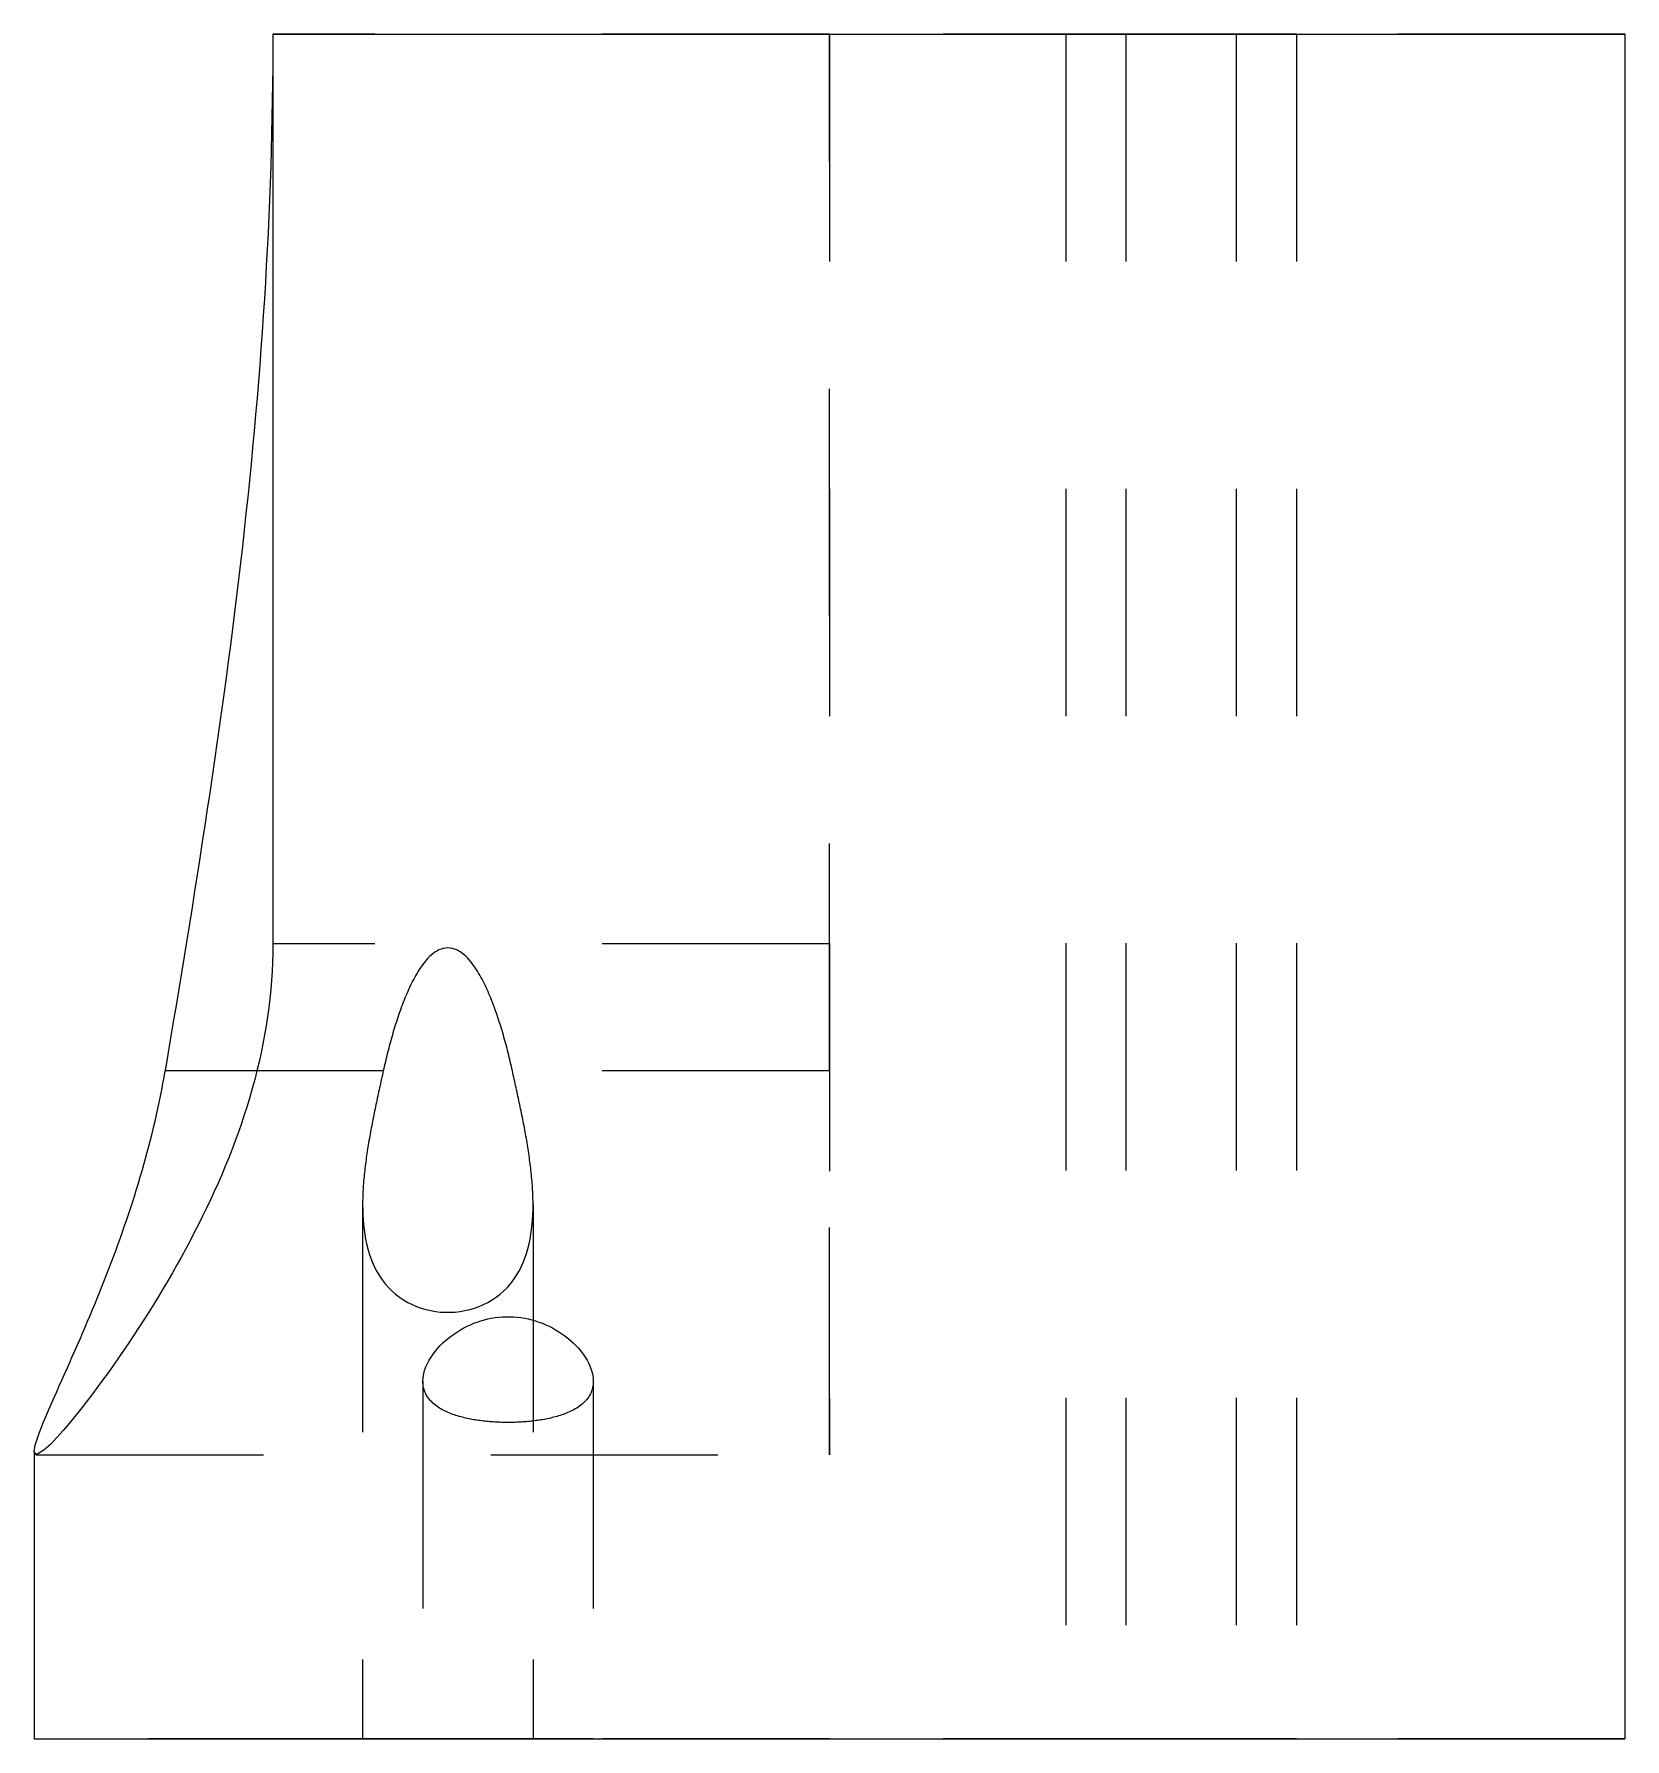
# Model space of a CAD drawing. Extents: x 0 to 1.55, y 0 to 1.6.
# Drawn here: x 0.85 to 1.55, y 0.85 to 1.6 of the extents above; entities that cross this region are included whole.
import ezdxf

# ---------------------------------------------------------------- set-up
doc = ezdxf.new("R2010")
doc.units = 0
doc.linetypes.add('HIDDEN', pattern=[0.037501, 0.025013, -0.012488])
doc.layers.add('LEFT', color=7, linetype='CONTINUOUS')
doc.layers.add('LEFT_HID', color=7, linetype='HIDDEN')

msp = doc.modelspace()

# ---------------------------------------------------------------- linework, layer by layer
at = {"layer": 'LEFT'}
for p, q in [((0.955051, 1.59994), (0.955036, 1.592652)), ((0.955051, 1.59994), (1.55, 1.59994)), ((0.955051, 1.59994), (0.955051, 1.199679)), ((1.55, 1.59994), (1.55, 0.84994)), ((0.955036, 1.592652), (0.954992, 1.585364)), ((0.954992, 1.585364), (0.954918, 1.578076)), ((0.954918, 1.578076), (0.954815, 1.570789)), ((0.954815, 1.570789), (0.954682, 1.563502)), ((0.954682, 1.563502), (0.954521, 1.556216)), ((0.954521, 1.556216), (0.95433, 1.54893)), ((0.95433, 1.54893), (0.95411, 1.541646)), ((0.95411, 1.541646), (0.953861, 1.534362)), ((0.953861, 1.534362), (0.953583, 1.527079)), ((0.953583, 1.527079), (0.953277, 1.519797)), ((0.953277, 1.519797), (0.952943, 1.512517)), ((0.952943, 1.512517), (0.952581, 1.505238)), ((0.952581, 1.505238), (0.95219, 1.49796)), ((0.95219, 1.49796), (0.951773, 1.490684)), ((0.951773, 1.490684), (0.951328, 1.48341)), ((0.951328, 1.48341), (0.950856, 1.476137)), ((0.950856, 1.476137), (0.950358, 1.468866)), ((0.950358, 1.468866), (0.949834, 1.461597)), ((0.949834, 1.461597), (0.949283, 1.45433)), ((0.949283, 1.45433), (0.948707, 1.447064)), ((0.948707, 1.447064), (0.948106, 1.439801)), ((0.94748, 1.43254), (0.94683, 1.425281)), ((0.948106, 1.439801), (0.94748, 1.43254)), ((0.94683, 1.425281), (0.946156, 1.418024)), ((0.946156, 1.418024), (0.945458, 1.410769)), ((0.945458, 1.410769), (0.944737, 1.403517)), ((0.944737, 1.403517), (0.943994, 1.396267)), ((0.943994, 1.396267), (0.943228, 1.389019)), ((0.943228, 1.389019), (0.942441, 1.381774)), ((0.942441, 1.381774), (0.941633, 1.374531)), ((0.941633, 1.374531), (0.940804, 1.36729)), ((0.940804, 1.36729), (0.939954, 1.360052)), ((0.939954, 1.360052), (0.939085, 1.352816)), ((0.939085, 1.352816), (0.938196, 1.345582)), ((0.938196, 1.345582), (0.937289, 1.338351)), ((0.937289, 1.338351), (0.936364, 1.331121)), ((0.936364, 1.331121), (0.93542, 1.323895)), ((0.93542, 1.323895), (0.93446, 1.31667)), ((0.93446, 1.31667), (0.933483, 1.309448)), ((0.933483, 1.309448), (0.93249, 1.302228)), ((0.93249, 1.302228), (0.931481, 1.29501)), ((0.931481, 1.29501), (0.930457, 1.287794)), ((0.930457, 1.287794), (0.929419, 1.28058)), ((0.929419, 1.28058), (0.928366, 1.273369)), ((0.928366, 1.273369), (0.9273, 1.266159)), ((0.9273, 1.266159), (0.926221, 1.258951)), ((0.926221, 1.258951), (0.92513, 1.251745)), ((0.92513, 1.251745), (0.924027, 1.244541)), ((0.924027, 1.244541), (0.922912, 1.237339)), ((0.921787, 1.230138), (0.920652, 1.222939)), ((0.922912, 1.237339), (0.921787, 1.230138)), ((0.920652, 1.222939), (0.919507, 1.215742)), ((0.919507, 1.215742), (0.918352, 1.208545)), ((0.918352, 1.208545), (0.91719, 1.201351)), ((0.91719, 1.201351), (0.916019, 1.194157)), ((0.916019, 1.194157), (0.91484, 1.186965)), ((0.955014, 1.195652), (0.954904, 1.191626)), ((0.955051, 1.199679), (0.955014, 1.195652)), ((0.91484, 1.186965), (0.913655, 1.179774)), ((0.95472, 1.187603), (0.954463, 1.183584)), ((0.954904, 1.191626), (0.95472, 1.187603)), ((0.913655, 1.179774), (0.912464, 1.172584)), ((0.954134, 1.17957), (0.953734, 1.175563)), ((0.954463, 1.183584), (0.954134, 1.17957)), ((0.912464, 1.172584), (0.911266, 1.165395)), ((0.953262, 1.171564), (0.95272, 1.167573)), ((0.953734, 1.175563), (0.953262, 1.171564)), ((0.911266, 1.165395), (0.910064, 1.158207)), ((0.95211, 1.163593), (0.951432, 1.159623)), ((0.95272, 1.167573), (0.95211, 1.163593)), ((0.910064, 1.158207), (0.908856, 1.15102)), ((0.950687, 1.155666), (0.949877, 1.151721)), ((0.951432, 1.159623), (0.950687, 1.155666)), ((0.908856, 1.15102), (0.907645, 1.143833)), ((0.949003, 1.147789), (0.948068, 1.143873)), ((0.949877, 1.151721), (0.949003, 1.147789)), ((0.906663, 1.138279), (0.907164, 1.141054)), ((0.907164, 1.141054), (0.907645, 1.143833)), ((0.948058, 1.143833), (0.907645, 1.143833)), ((0.948068, 1.143873), (0.947071, 1.139971)), ((0.90503, 1.129979), (0.905595, 1.132742)), ((0.905595, 1.132742), (0.906139, 1.135509)), ((0.906139, 1.135509), (0.906663, 1.138279)), ((0.946015, 1.136084), (0.944902, 1.132214)), ((0.947071, 1.139971), (0.946015, 1.136084)), ((0.903839, 1.124467), (0.904445, 1.127221)), ((0.904445, 1.127221), (0.90503, 1.129979)), ((0.943732, 1.128361), (0.942508, 1.124524)), ((0.944902, 1.132214), (0.943732, 1.128361)), ((0.901905, 1.116231), (0.902569, 1.118972)), ((0.902569, 1.118972), (0.903214, 1.121717)), ((0.903214, 1.121717), (0.903839, 1.124467)), ((0.941232, 1.120705), (0.939904, 1.116903)), ((0.942508, 1.124524), (0.941232, 1.120705)), ((0.8998, 1.108038), (0.90052, 1.110764)), ((0.90052, 1.110764), (0.901222, 1.113495)), ((0.901222, 1.113495), (0.901905, 1.116231)), ((0.938526, 1.113119), (0.9371, 1.109352)), ((0.939904, 1.116903), (0.938526, 1.113119)), ((0.897533, 1.099888), (0.898306, 1.1026)), ((0.898306, 1.1026), (0.899062, 1.105316)), ((0.899062, 1.105316), (0.8998, 1.108038)), ((0.935628, 1.105604), (0.93411, 1.101874)), ((0.9371, 1.109352), (0.935628, 1.105604)), ((0.895936, 1.094479), (0.896743, 1.097181)), ((0.896743, 1.097181), (0.897533, 1.099888)), ((0.932549, 1.098162), (0.930945, 1.094467)), ((0.93411, 1.101874), (0.932549, 1.098162)), ((0.893418, 1.086403), (0.894273, 1.08909)), ((0.894273, 1.08909), (0.895112, 1.091782)), ((0.895112, 1.091782), (0.895936, 1.094479)), ((0.929301, 1.090791), (0.927616, 1.087133)), ((0.930945, 1.094467), (0.929301, 1.090791)), ((0.890762, 1.078371), (0.891662, 1.081044)), ((0.891662, 1.081044), (0.892548, 1.083721)), ((0.892548, 1.083721), (0.893418, 1.086403)), ((0.925894, 1.083493), (0.924134, 1.079871)), ((0.927616, 1.087133), (0.925894, 1.083493)), ((0.887976, 1.070384), (0.888919, 1.073041)), ((0.888919, 1.073041), (0.889847, 1.075704)), ((0.889847, 1.075704), (0.890762, 1.078371)), ((0.920508, 1.072679), (0.918644, 1.069109)), ((0.922339, 1.076266), (0.920508, 1.072679)), ((0.924134, 1.079871), (0.922339, 1.076266)), ((0.88507, 1.062439), (0.886052, 1.065083)), ((0.886052, 1.065083), (0.88702, 1.067731)), ((0.88702, 1.067731), (0.887976, 1.070384)), ((0.916747, 1.065557), (0.914818, 1.062022)), ((0.918644, 1.069109), (0.916747, 1.065557)), ((0.883071, 1.057166), (0.884077, 1.0598)), ((0.884077, 1.0598), (0.88507, 1.062439)), ((0.912858, 1.058503), (0.910869, 1.055002)), ((0.914818, 1.062022), (0.912858, 1.058503)), ((0.879986, 1.049289), (0.881025, 1.05191)), ((0.881025, 1.05191), (0.882054, 1.054536)), ((0.882054, 1.054536), (0.883071, 1.057166)), ((0.90885, 1.051518), (0.906802, 1.04805)), ((0.910869, 1.055002), (0.90885, 1.051518)), ((0.876806, 1.041449), (0.877876, 1.044059)), ((0.877876, 1.044059), (0.878936, 1.046672)), ((0.878936, 1.046672), (0.879986, 1.049289)), ((0.904727, 1.044599), (0.902624, 1.041164)), ((0.906802, 1.04805), (0.904727, 1.044599)), ((0.873543, 1.033645), (0.874639, 1.036243)), ((0.874639, 1.036243), (0.875727, 1.038844)), ((0.875727, 1.038844), (0.876806, 1.041449)), ((0.900495, 1.037746), (0.898339, 1.034344)), ((0.902624, 1.041164), (0.900495, 1.037746)), ((0.870209, 1.02587), (0.871328, 1.028458)), ((0.871328, 1.028458), (0.872439, 1.03105)), ((0.872439, 1.03105), (0.873543, 1.033645)), ((0.893951, 1.02759), (0.891719, 1.024238)), ((0.896158, 1.030959), (0.893951, 1.02759)), ((0.898339, 1.034344), (0.896158, 1.030959)), ((0.866818, 1.01812), (0.867954, 1.020701)), ((0.867954, 1.020701), (0.869084, 1.023284)), ((0.869084, 1.023284), (0.870209, 1.02587)), ((0.889461, 1.020904), (0.887178, 1.017586)), ((0.891719, 1.024238), (0.889461, 1.020904)), ((0.863389, 1.010386), (0.864535, 1.012963)), ((0.864535, 1.012963), (0.865678, 1.01554)), ((0.865678, 1.01554), (0.866818, 1.01812)), ((0.88487, 1.014286), (0.882536, 1.011004)), ((0.887178, 1.017586), (0.88487, 1.014286)), ((0.859949, 1.002657), (0.861095, 1.005234)), ((0.861095, 1.005234), (0.862242, 1.00781)), ((0.862242, 1.00781), (0.863389, 1.010386)), ((0.880175, 1.007741), (0.877787, 1.004499)), ((0.882536, 1.011004), (0.880175, 1.007741)), ((0.857671, 0.997499), (0.858807, 1.000079)), ((0.858807, 1.000079), (0.859949, 1.002657)), ((0.872924, 0.998079), (0.870443, 0.994906)), ((0.875371, 1.001277), (0.872924, 0.998079)), ((0.877787, 1.004499), (0.875371, 1.001277)), ((0.854334, 0.989725), (0.855429, 0.992324)), ((0.855429, 0.992324), (0.856543, 0.994914)), ((0.856543, 0.994914), (0.857671, 0.997499)), ((0.867926, 0.991763), (0.865366, 0.988654)), ((0.870443, 0.994906), (0.867926, 0.991763)), ((0.851286, 0.981835), (0.852242, 0.984488)), ((0.852242, 0.984488), (0.853266, 0.987115)), ((0.853266, 0.987115), (0.854334, 0.989725)), ((0.860074, 0.982582), (0.857299, 0.979665)), ((0.862754, 0.985589), (0.860074, 0.982582)), ((0.865366, 0.988654), (0.862754, 0.985589)), ((0.85, 0.976364), (0.850462, 0.979139)), ((0.850913, 0.97494), (0.85, 0.976364)), ((0.85, 0.976364), (0.85, 0.84994)), ((0.850462, 0.979139), (0.851286, 0.981835)), ((0.854353, 0.97692), (0.850913, 0.97494)), ((0.857299, 0.979665), (0.854353, 0.97692)), ((0.85, 0.84994), (1.55, 0.84994))]:
    msp.add_line(p, q, dxfattribs=at)
at = {"layer": 'LEFT_HID', "linetype": 'HIDDEN'}
for p, q in [((1.2, 1.59994), (0.955051, 1.59994)), ((1.2, 1.59994), (0.955051, 1.59994)), ((1.2, 1.59994), (0.955051, 1.59994)), ((1.55, 1.59994), (1.2, 1.59994)), ((1.2, 1.59994), (1.2, 1.199679)), ((1.2, 1.143833), (1.2, 1.59994)), ((1.341421, 1.59994), (1.303921, 1.59994)), ((1.303921, 1.59994), (1.378921, 1.59994)), ((1.303921, 1.59994), (1.303921, 0.84994)), ((1.367938, 1.59994), (1.330438, 1.59994)), ((1.330438, 1.59994), (1.405438, 1.59994)), ((1.330438, 1.59994), (1.330438, 0.84994)), ((1.378921, 1.59994), (1.341421, 1.59994)), ((1.405438, 1.59994), (1.367938, 1.59994)), ((1.378921, 1.59994), (1.378921, 0.84994)), ((1.405438, 1.59994), (1.405438, 0.84994)), ((1.2, 1.199679), (0.955051, 1.199679)), ((1.022637, 1.192615), (1.021981, 1.191841)), ((1.02332, 1.193366), (1.022637, 1.192615)), ((1.024033, 1.194087), (1.02332, 1.193366)), ((1.02478, 1.194774), (1.024033, 1.194087)), ((1.025562, 1.195421), (1.02478, 1.194774)), ((1.026382, 1.196019), (1.025562, 1.195421)), ((1.027241, 1.196558), (1.026382, 1.196019)), ((1.028141, 1.197027), (1.027241, 1.196558)), ((1.029079, 1.197413), (1.028141, 1.197027)), ((1.030052, 1.197701), (1.029079, 1.197413)), ((1.03105, 1.197881), (1.030052, 1.197701)), ((1.032062, 1.197942), (1.03105, 1.197881)), ((1.033075, 1.197881), (1.032062, 1.197942)), ((1.034073, 1.197701), (1.033075, 1.197881)), ((1.035045, 1.197413), (1.034073, 1.197701)), ((1.035984, 1.197027), (1.035045, 1.197413)), ((1.036883, 1.196558), (1.035984, 1.197027)), ((1.037743, 1.196019), (1.036883, 1.196558)), ((1.038562, 1.195421), (1.037743, 1.196019)), ((1.039344, 1.194774), (1.038562, 1.195421)), ((1.040091, 1.194087), (1.039344, 1.194774)), ((1.040805, 1.193366), (1.040091, 1.194087)), ((1.041488, 1.192615), (1.040805, 1.193366)), ((1.042143, 1.191841), (1.041488, 1.192615)), ((1.2, 1.199679), (1.2, 0.97494)), ((1.017514, 1.185074), (1.017031, 1.184182)), ((1.018012, 1.185959), (1.017514, 1.185074)), ((1.018524, 1.186835), (1.018012, 1.185959)), ((1.019052, 1.187702), (1.018524, 1.186835)), ((1.019597, 1.188557), (1.019052, 1.187702)), ((1.020162, 1.189401), (1.019597, 1.188557)), ((1.020746, 1.190231), (1.020162, 1.189401)), ((1.021352, 1.191045), (1.020746, 1.190231)), ((1.021981, 1.191841), (1.021352, 1.191045)), ((1.042773, 1.191045), (1.042143, 1.191841)), ((1.043379, 1.190231), (1.042773, 1.191045)), ((1.043963, 1.189401), (1.043379, 1.190231)), ((1.044527, 1.188557), (1.043963, 1.189401)), ((1.045073, 1.187702), (1.044527, 1.188557)), ((1.045601, 1.186835), (1.045073, 1.187702)), ((1.046113, 1.185959), (1.045601, 1.186835)), ((1.04661, 1.185074), (1.046113, 1.185959)), ((1.047093, 1.184182), (1.04661, 1.185074)), ((1.01398, 1.177769), (1.013584, 1.176835)), ((1.014385, 1.1787), (1.01398, 1.177769)), ((1.014799, 1.179626), (1.014385, 1.1787)), ((1.015224, 1.180548), (1.014799, 1.179626)), ((1.015658, 1.181465), (1.015224, 1.180548)), ((1.016104, 1.182377), (1.015658, 1.181465)), ((1.016562, 1.183282), (1.016104, 1.182377)), ((1.017031, 1.184182), (1.016562, 1.183282)), ((1.047563, 1.183282), (1.047093, 1.184182)), ((1.04802, 1.182377), (1.047563, 1.183282)), ((1.048466, 1.181465), (1.04802, 1.182377)), ((1.048901, 1.180548), (1.048466, 1.181465)), ((1.049325, 1.179626), (1.048901, 1.180548)), ((1.04974, 1.1787), (1.049325, 1.179626)), ((1.050145, 1.177769), (1.04974, 1.1787)), ((1.050541, 1.176835), (1.050145, 1.177769)), ((1.011032, 1.170206), (1.010695, 1.169249)), ((1.011375, 1.171161), (1.011032, 1.170206)), ((1.011725, 1.172114), (1.011375, 1.171161)), ((1.012082, 1.173064), (1.011725, 1.172114)), ((1.012446, 1.174011), (1.012082, 1.173064)), ((1.012817, 1.174956), (1.012446, 1.174011)), ((1.013196, 1.175897), (1.012817, 1.174956)), ((1.013584, 1.176835), (1.013196, 1.175897)), ((1.050928, 1.175897), (1.050541, 1.176835)), ((1.051307, 1.174956), (1.050928, 1.175897)), ((1.051679, 1.174011), (1.051307, 1.174956)), ((1.052043, 1.173064), (1.051679, 1.174011)), ((1.052399, 1.172114), (1.052043, 1.173064)), ((1.052749, 1.171161), (1.052399, 1.172114)), ((1.053092, 1.170206), (1.052749, 1.171161)), ((1.053429, 1.169249), (1.053092, 1.170206)), ((1.008797, 1.163463), (1.0085, 1.162493)), ((1.0091, 1.164432), (1.008797, 1.163463)), ((1.009408, 1.165399), (1.0091, 1.164432)), ((1.009721, 1.166364), (1.009408, 1.165399)), ((1.01004, 1.167328), (1.009721, 1.166364)), ((1.010365, 1.168289), (1.01004, 1.167328)), ((1.010695, 1.169249), (1.010365, 1.168289)), ((1.05376, 1.168289), (1.053429, 1.169249)), ((1.054084, 1.167328), (1.05376, 1.168289)), ((1.054403, 1.166364), (1.054084, 1.167328)), ((1.054717, 1.165399), (1.054403, 1.166364)), ((1.055024, 1.164432), (1.054717, 1.165399)), ((1.055327, 1.163463), (1.055024, 1.164432)), ((1.055625, 1.162493), (1.055327, 1.163463)), ((1.006549, 1.155663), (1.006288, 1.154682)), ((1.006814, 1.156642), (1.006549, 1.155663)), ((1.007084, 1.157621), (1.006814, 1.156642)), ((1.007358, 1.158598), (1.007084, 1.157621)), ((1.007637, 1.159574), (1.007358, 1.158598)), ((1.00792, 1.160548), (1.007637, 1.159574)), ((1.008207, 1.161522), (1.00792, 1.160548)), ((1.0085, 1.162493), (1.008207, 1.161522)), ((1.055917, 1.161522), (1.055625, 1.162493)), ((1.056205, 1.160548), (1.055917, 1.161522)), ((1.056488, 1.159574), (1.056205, 1.160548)), ((1.056766, 1.158598), (1.056488, 1.159574)), ((1.05704, 1.157621), (1.056766, 1.158598)), ((1.05731, 1.156642), (1.05704, 1.157621)), ((1.057576, 1.155663), (1.05731, 1.156642)), ((1.057837, 1.154682), (1.057576, 1.155663)), ((1.004567, 1.14779), (1.004336, 1.146802)), ((1.004802, 1.148778), (1.004567, 1.14779)), ((1.00504, 1.149764), (1.004802, 1.148778)), ((1.005282, 1.15075), (1.00504, 1.149764)), ((1.005528, 1.151734), (1.005282, 1.15075)), ((1.005777, 1.152718), (1.005528, 1.151734)), ((1.00603, 1.153701), (1.005777, 1.152718)), ((1.006288, 1.154682), (1.00603, 1.153701)), ((1.058094, 1.153701), (1.057837, 1.154682)), ((1.058347, 1.152718), (1.058094, 1.153701)), ((1.058597, 1.151734), (1.058347, 1.152718)), ((1.058842, 1.15075), (1.058597, 1.151734)), ((1.059084, 1.149764), (1.058842, 1.15075)), ((1.059323, 1.148778), (1.059084, 1.149764)), ((1.059557, 1.14779), (1.059323, 1.148778)), ((1.059788, 1.146802), (1.059557, 1.14779)), ((1.003663, 1.143833), (0.948058, 1.143833)), ((1.002843, 1.140127), (1.002639, 1.1392)), ((1.003048, 1.141053), (1.002843, 1.140127)), ((1.003253, 1.14198), (1.003048, 1.141053)), ((1.003458, 1.142906), (1.003253, 1.14198)), ((1.003663, 1.143833), (1.003458, 1.142906)), ((1.003884, 1.144823), (1.003663, 1.143833)), ((1.004109, 1.145813), (1.003884, 1.144823)), ((1.004336, 1.146802), (1.004109, 1.145813)), ((1.060016, 1.145813), (1.059788, 1.146802)), ((1.06024, 1.144823), (1.060016, 1.145813)), ((1.060461, 1.143833), (1.06024, 1.144823)), ((1.060666, 1.142906), (1.060461, 1.143833)), ((1.2, 1.143833), (1.060461, 1.143833)), ((1.060871, 1.14198), (1.060666, 1.142906)), ((1.061076, 1.141053), (1.060871, 1.14198)), ((1.061281, 1.140127), (1.061076, 1.141053)), ((1.061486, 1.1392), (1.061281, 1.140127)), ((1.2, 0.97494), (1.2, 1.143833)), ((1.001219, 1.132712), (1.00102, 1.131784)), ((1.00142, 1.133639), (1.001219, 1.132712)), ((1.001622, 1.134566), (1.00142, 1.133639)), ((1.001824, 1.135493), (1.001622, 1.134566)), ((1.002027, 1.13642), (1.001824, 1.135493)), ((1.00223, 1.137347), (1.002027, 1.13642)), ((1.002434, 1.138274), (1.00223, 1.137347)), ((1.002639, 1.1392), (1.002434, 1.138274)), ((1.06169, 1.138274), (1.061486, 1.1392)), ((1.061894, 1.137347), (1.06169, 1.138274)), ((1.062098, 1.13642), (1.061894, 1.137347)), ((1.062301, 1.135493), (1.062098, 1.13642)), ((1.062503, 1.134566), (1.062301, 1.135493)), ((1.062704, 1.133639), (1.062503, 1.134566)), ((1.062905, 1.132712), (1.062704, 1.133639)), ((1.063105, 1.131784), (1.062905, 1.132712)), ((0.999655, 1.125283), (0.999466, 1.124354)), ((0.999846, 1.126213), (0.999655, 1.125283)), ((1.000038, 1.127142), (0.999846, 1.126213)), ((1.000232, 1.128071), (1.000038, 1.127142)), ((1.000427, 1.129), (1.000232, 1.128071)), ((1.000623, 1.129928), (1.000427, 1.129)), ((1.000821, 1.130856), (1.000623, 1.129928)), ((1.00102, 1.131784), (1.000821, 1.130856)), ((1.063304, 1.130856), (1.063105, 1.131784)), ((1.063501, 1.129928), (1.063304, 1.130856)), ((1.063698, 1.129), (1.063501, 1.129928)), ((1.063893, 1.128071), (1.063698, 1.129)), ((1.064087, 1.127142), (1.063893, 1.128071)), ((1.064279, 1.126213), (1.064087, 1.127142)), ((1.06447, 1.125283), (1.064279, 1.126213)), ((1.064659, 1.124354), (1.06447, 1.125283)), ((0.998197, 1.117834), (0.998025, 1.116901)), ((0.998372, 1.118766), (0.998197, 1.117834)), ((0.998549, 1.119699), (0.998372, 1.118766)), ((0.998728, 1.12063), (0.998549, 1.119699)), ((0.99891, 1.121562), (0.998728, 1.12063)), ((0.999093, 1.122493), (0.99891, 1.121562)), ((0.999279, 1.123423), (0.999093, 1.122493)), ((0.999466, 1.124354), (0.999279, 1.123423)), ((1.064846, 1.123423), (1.064659, 1.124354)), ((1.065031, 1.122493), (1.064846, 1.123423)), ((1.065215, 1.121562), (1.065031, 1.122493)), ((1.065396, 1.12063), (1.065215, 1.121562)), ((1.065576, 1.119699), (1.065396, 1.12063)), ((1.065753, 1.118766), (1.065576, 1.119699)), ((1.065927, 1.117834), (1.065753, 1.118766)), ((1.0661, 1.116901), (1.065927, 1.117834)), ((0.996897, 1.110355), (0.996748, 1.109418)), ((0.997049, 1.111292), (0.996897, 1.110355)), ((0.997204, 1.112228), (0.997049, 1.111292)), ((0.997363, 1.113163), (0.997204, 1.112228)), ((0.997524, 1.114098), (0.997363, 1.113163)), ((0.997688, 1.115033), (0.997524, 1.114098)), ((0.997855, 1.115967), (0.997688, 1.115033)), ((0.998025, 1.116901), (0.997855, 1.115967)), ((1.066269, 1.115967), (1.0661, 1.116901)), ((1.066436, 1.115033), (1.066269, 1.115967)), ((1.066601, 1.114098), (1.066436, 1.115033)), ((1.066762, 1.113163), (1.066601, 1.114098)), ((1.06692, 1.112228), (1.066762, 1.113163)), ((1.067075, 1.111292), (1.06692, 1.112228)), ((1.067227, 1.110355), (1.067075, 1.111292)), ((1.067376, 1.109418), (1.067227, 1.110355)), ((0.995813, 1.102842), (0.995697, 1.1019)), ((0.995935, 1.103783), (0.995813, 1.102842)), ((0.99606, 1.104724), (0.995935, 1.103783)), ((0.99619, 1.105663), (0.99606, 1.104724)), ((0.996324, 1.106603), (0.99619, 1.105663)), ((0.996462, 1.107542), (0.996324, 1.106603)), ((0.996603, 1.10848), (0.996462, 1.107542)), ((0.996748, 1.109418), (0.996603, 1.10848)), ((1.067521, 1.10848), (1.067376, 1.109418)), ((1.067663, 1.107542), (1.067521, 1.10848)), ((1.0678, 1.106603), (1.067663, 1.107542)), ((1.067934, 1.105663), (1.0678, 1.106603)), ((1.068064, 1.104724), (1.067934, 1.105663)), ((1.06819, 1.103783), (1.068064, 1.104724)), ((1.068311, 1.102842), (1.06819, 1.103783)), ((1.068428, 1.1019), (1.068311, 1.102842)), ((0.995018, 1.095293), (0.994943, 1.094347)), ((0.995098, 1.096239), (0.995018, 1.095293)), ((0.995185, 1.097184), (0.995098, 1.096239)), ((0.995277, 1.098128), (0.995185, 1.097184)), ((0.995374, 1.099072), (0.995277, 1.098128)), ((0.995477, 1.100015), (0.995374, 1.099072)), ((0.995584, 1.100958), (0.995477, 1.100015)), ((0.995697, 1.1019), (0.995584, 1.100958)), ((1.06854, 1.100958), (1.068428, 1.1019)), ((1.068648, 1.100015), (1.06854, 1.100958)), ((1.06875, 1.099072), (1.068648, 1.100015)), ((1.068847, 1.098128), (1.06875, 1.099072)), ((1.068939, 1.097184), (1.068847, 1.098128)), ((1.069026, 1.096239), (1.068939, 1.097184)), ((1.069107, 1.095293), (1.069026, 1.096239)), ((1.069182, 1.094347), (1.069107, 1.095293)), ((0.994599, 1.087715), (0.994579, 1.086766)), ((0.994627, 1.088663), (0.994599, 1.087715)), ((0.994663, 1.089611), (0.994627, 1.088663)), ((0.994705, 1.090559), (0.994663, 1.089611)), ((0.994755, 1.091507), (0.994705, 1.090559)), ((0.994811, 1.092454), (0.994755, 1.091507)), ((0.994874, 1.093401), (0.994811, 1.092454)), ((0.994943, 1.094347), (0.994874, 1.093401)), ((1.069251, 1.093401), (1.069182, 1.094347)), ((1.069314, 1.092454), (1.069251, 1.093401)), ((1.06937, 1.091507), (1.069314, 1.092454)), ((1.069419, 1.090559), (1.06937, 1.091507)), ((1.069462, 1.089611), (1.069419, 1.090559)), ((1.069497, 1.088663), (1.069462, 1.089611)), ((1.069525, 1.087715), (1.069497, 1.088663)), ((1.069546, 1.086766), (1.069525, 1.087715)), ((0.994566, 1.085817), (0.994562, 1.084868)), ((0.994562, 1.084868), (0.994585, 1.082705)), ((0.994562, 1.084868), (0.994562, 0.84994)), ((0.994579, 1.086766), (0.994566, 1.085817)), ((0.994585, 1.082705), (0.994655, 1.080543)), ((0.994655, 1.080543), (0.994777, 1.078384)), ((1.069348, 1.078384), (1.069469, 1.080543)), ((1.069469, 1.080543), (1.06954, 1.082705)), ((1.06954, 1.082705), (1.069562, 1.084868)), ((1.069558, 1.085817), (1.069546, 1.086766)), ((1.069562, 1.084868), (1.069558, 1.085817)), ((1.069562, 1.084868), (1.069562, 0.84994)), ((0.994777, 1.078384), (0.994954, 1.076228)), ((0.994954, 1.076228), (0.99519, 1.074078)), ((0.99519, 1.074078), (0.995491, 1.071936)), ((1.068633, 1.071936), (1.068934, 1.074078)), ((1.068934, 1.074078), (1.069171, 1.076228)), ((1.069171, 1.076228), (1.069348, 1.078384)), ((0.995491, 1.071936), (0.995862, 1.069805)), ((0.995862, 1.069805), (0.996307, 1.067688)), ((0.996307, 1.067688), (0.996831, 1.06559)), ((0.996831, 1.06559), (0.99744, 1.063514)), ((1.066684, 1.063514), (1.067294, 1.06559)), ((1.067294, 1.06559), (1.067818, 1.067688)), ((1.067818, 1.067688), (1.068263, 1.069805)), ((1.068263, 1.069805), (1.068633, 1.071936)), ((0.99744, 1.063514), (0.99814, 1.061468)), ((0.99814, 1.061468), (0.998934, 1.059456)), ((0.998934, 1.059456), (0.999828, 1.057487)), ((1.064297, 1.057487), (1.065191, 1.059456)), ((1.065191, 1.059456), (1.065985, 1.061468)), ((1.065985, 1.061468), (1.066684, 1.063514)), ((0.999828, 1.057487), (1.000825, 1.055567)), ((1.000825, 1.055567), (1.001928, 1.053707)), ((1.001928, 1.053707), (1.003139, 1.051915)), ((1.003139, 1.051915), (1.004456, 1.050199)), ((1.004456, 1.050199), (1.005879, 1.04857)), ((1.058246, 1.04857), (1.059669, 1.050199)), ((1.059669, 1.050199), (1.060986, 1.051915)), ((1.060986, 1.051915), (1.062196, 1.053707)), ((1.062196, 1.053707), (1.063299, 1.055567)), ((1.063299, 1.055567), (1.064297, 1.057487)), ((1.005879, 1.04857), (1.007403, 1.047036)), ((1.007403, 1.047036), (1.009024, 1.045604)), ((1.009024, 1.045604), (1.010735, 1.044281)), ((1.010735, 1.044281), (1.012528, 1.043072)), ((1.012528, 1.043072), (1.014395, 1.041981)), ((1.049729, 1.041981), (1.051597, 1.043072)), ((1.051597, 1.043072), (1.05339, 1.044281)), ((1.05339, 1.044281), (1.055101, 1.045604)), ((1.055101, 1.045604), (1.056722, 1.047036)), ((1.056722, 1.047036), (1.058246, 1.04857)), ((1.014395, 1.041981), (1.016328, 1.041011)), ((1.016328, 1.041011), (1.018317, 1.040162)), ((1.018317, 1.040162), (1.020354, 1.039435)), ((1.020354, 1.039435), (1.022431, 1.038831)), ((1.022431, 1.038831), (1.024539, 1.038349)), ((1.024539, 1.038349), (1.026672, 1.037988)), ((1.026672, 1.037988), (1.028821, 1.037748)), ((1.028821, 1.037748), (1.030981, 1.037628)), ((1.030981, 1.037628), (1.033144, 1.037628)), ((1.033144, 1.037628), (1.035303, 1.037748)), ((1.035303, 1.037748), (1.037453, 1.037988)), ((1.037453, 1.037988), (1.039585, 1.038349)), ((1.039585, 1.038349), (1.041693, 1.038831)), ((1.041693, 1.038831), (1.04377, 1.039435)), ((1.04377, 1.039435), (1.045807, 1.040162)), ((1.045807, 1.040162), (1.047797, 1.041011)), ((1.047797, 1.041011), (1.049729, 1.041981)), ((1.049717, 1.03469), (1.051309, 1.035015)), ((1.051309, 1.035015), (1.052912, 1.035276)), ((1.052912, 1.035276), (1.054525, 1.035473)), ((1.054525, 1.035473), (1.056144, 1.035604)), ((1.056144, 1.035604), (1.057767, 1.03567)), ((1.057767, 1.03567), (1.059391, 1.03567)), ((1.059391, 1.03567), (1.061014, 1.035604)), ((1.061014, 1.035604), (1.062633, 1.035473)), ((1.062633, 1.035473), (1.064245, 1.035276)), ((1.064245, 1.035276), (1.065849, 1.035015)), ((1.065849, 1.035015), (1.06744, 1.03469)), ((1.033612, 1.027252), (1.034933, 1.028198)), ((1.034933, 1.028198), (1.036288, 1.029094)), ((1.036288, 1.029094), (1.037676, 1.029938)), ((1.037676, 1.029938), (1.039095, 1.030729)), ((1.039095, 1.030729), (1.040542, 1.031466)), ((1.040542, 1.031466), (1.042016, 1.032149)), ((1.042016, 1.032149), (1.043515, 1.032775)), ((1.043515, 1.032775), (1.045036, 1.033343)), ((1.045036, 1.033343), (1.046579, 1.033853)), ((1.046579, 1.033853), (1.04814, 1.034302)), ((1.04814, 1.034302), (1.049717, 1.03469)), ((1.06744, 1.03469), (1.069018, 1.034302)), ((1.069018, 1.034302), (1.070579, 1.033853)), ((1.070579, 1.033853), (1.072121, 1.033343)), ((1.072121, 1.033343), (1.073643, 1.032775)), ((1.073643, 1.032775), (1.075142, 1.032149)), ((1.075142, 1.032149), (1.076616, 1.031466)), ((1.076616, 1.031466), (1.078063, 1.030729)), ((1.078063, 1.030729), (1.079482, 1.029938)), ((1.079482, 1.029938), (1.08087, 1.029094)), ((1.08087, 1.029094), (1.082225, 1.028198)), ((1.082225, 1.028198), (1.083545, 1.027252)), ((1.02559, 1.019253), (1.026578, 1.020542)), ((1.026578, 1.020542), (1.027627, 1.021782)), ((1.027627, 1.021782), (1.028731, 1.022973)), ((1.028731, 1.022973), (1.029886, 1.024116)), ((1.029886, 1.024116), (1.031086, 1.025211)), ((1.031086, 1.025211), (1.032329, 1.026256)), ((1.032329, 1.026256), (1.033612, 1.027252)), ((1.083545, 1.027252), (1.084828, 1.026256)), ((1.084828, 1.026256), (1.086072, 1.025211)), ((1.086072, 1.025211), (1.087272, 1.024116)), ((1.087272, 1.024116), (1.088426, 1.022973)), ((1.088426, 1.022973), (1.08953, 1.021782)), ((1.08953, 1.021782), (1.090579, 1.020542)), ((1.090579, 1.020542), (1.091568, 1.019253)), ((1.021855, 1.01208), (1.022403, 1.013609)), ((1.022403, 1.013609), (1.023064, 1.015092)), ((1.023064, 1.015092), (1.023824, 1.016528)), ((1.023824, 1.016528), (1.024669, 1.017915)), ((1.024669, 1.017915), (1.02559, 1.019253)), ((1.091568, 1.019253), (1.092489, 1.017915)), ((1.092489, 1.017915), (1.093334, 1.016528)), ((1.093334, 1.016528), (1.094093, 1.015092)), ((1.094093, 1.015092), (1.094755, 1.013609)), ((1.094755, 1.013609), (1.095303, 1.01208)), ((1.021079, 1.007288), (1.021172, 1.008909)), ((1.021098, 1.006562), (1.021079, 1.007288)), ((1.021079, 1.007288), (1.021079, 0.84994)), ((1.021158, 1.005839), (1.021098, 1.006562)), ((1.021259, 1.00512), (1.021158, 1.005839)), ((1.021172, 1.008909), (1.021438, 1.01051)), ((1.021401, 1.004408), (1.021259, 1.00512)), ((1.021438, 1.01051), (1.021855, 1.01208)), ((1.095303, 1.01208), (1.09572, 1.01051)), ((1.09572, 1.01051), (1.095985, 1.008908)), ((1.095899, 1.00512), (1.095756, 1.004408)), ((1.096, 1.005839), (1.095899, 1.00512)), ((1.095985, 1.008908), (1.096079, 1.007288)), ((1.096059, 1.006562), (1.096, 1.005839)), ((1.096079, 1.007288), (1.096059, 1.006562)), ((1.096079, 1.007288), (1.096079, 0.84994)), ((1.021586, 1.003706), (1.021401, 1.004408)), ((1.021813, 1.003017), (1.021586, 1.003706)), ((1.022082, 1.002343), (1.021813, 1.003017)), ((1.02239, 1.001686), (1.022082, 1.002343)), ((1.022736, 1.001048), (1.02239, 1.001686)), ((1.023119, 1.000431), (1.022736, 1.001048)), ((1.023535, 0.999836), (1.023119, 1.000431)), ((1.023982, 0.999264), (1.023535, 0.999836)), ((1.024457, 0.998716), (1.023982, 0.999264)), ((1.024958, 0.998191), (1.024457, 0.998716)), ((1.025483, 0.997689), (1.024958, 0.998191)), ((1.026028, 0.99721), (1.025483, 0.997689)), ((1.091675, 0.997689), (1.091129, 0.99721)), ((1.092199, 0.998191), (1.091675, 0.997689)), ((1.092701, 0.998716), (1.092199, 0.998191)), ((1.093176, 0.999264), (1.092701, 0.998716)), ((1.093623, 0.999836), (1.093176, 0.999264)), ((1.094039, 1.000431), (1.093623, 0.999836)), ((1.094421, 1.001048), (1.094039, 1.000431)), ((1.094768, 1.001686), (1.094421, 1.001048)), ((1.095076, 1.002343), (1.094768, 1.001686)), ((1.095344, 1.003017), (1.095076, 1.002343)), ((1.095571, 1.003706), (1.095344, 1.003017)), ((1.095756, 1.004408), (1.095571, 1.003706)), ((1.026592, 0.996754), (1.026028, 0.99721)), ((1.027174, 0.996319), (1.026592, 0.996754)), ((1.02777, 0.995904), (1.027174, 0.996319)), ((1.028379, 0.99551), (1.02777, 0.995904)), ((1.029, 0.995135), (1.028379, 0.99551)), ((1.029632, 0.994778), (1.029, 0.995135)), ((1.030274, 0.994438), (1.029632, 0.994778)), ((1.030923, 0.994114), (1.030274, 0.994438)), ((1.031581, 0.993806), (1.030923, 0.994114)), ((1.032245, 0.993514), (1.031581, 0.993806)), ((1.032915, 0.993235), (1.032245, 0.993514)), ((1.033591, 0.99297), (1.032915, 0.993235)), ((1.034272, 0.992718), (1.033591, 0.99297)), ((1.034957, 0.992478), (1.034272, 0.992718)), ((1.035646, 0.992249), (1.034957, 0.992478)), ((1.036338, 0.992032), (1.035646, 0.992249)), ((1.037034, 0.991826), (1.036338, 0.992032)), ((1.037733, 0.991629), (1.037034, 0.991826)), ((1.038435, 0.991443), (1.037733, 0.991629)), ((1.039139, 0.991266), (1.038435, 0.991443)), ((1.039845, 0.991098), (1.039139, 0.991266)), ((1.040553, 0.990938), (1.039845, 0.991098)), ((1.041263, 0.990787), (1.040553, 0.990938)), ((1.041975, 0.990645), (1.041263, 0.990787)), ((1.042688, 0.99051), (1.041975, 0.990645)), ((1.043403, 0.990382), (1.042688, 0.99051)), ((1.044118, 0.990262), (1.043403, 0.990382)), ((1.044835, 0.990149), (1.044118, 0.990262)), ((1.045554, 0.990043), (1.044835, 0.990149)), ((1.046273, 0.989943), (1.045554, 0.990043)), ((1.071604, 0.990043), (1.070885, 0.989943)), ((1.072322, 0.990149), (1.071604, 0.990043)), ((1.073039, 0.990262), (1.072322, 0.990149)), ((1.073755, 0.990382), (1.073039, 0.990262)), ((1.07447, 0.99051), (1.073755, 0.990382)), ((1.075183, 0.990645), (1.07447, 0.99051)), ((1.075894, 0.990787), (1.075183, 0.990645)), ((1.076604, 0.990938), (1.075894, 0.990787)), ((1.077313, 0.991098), (1.076604, 0.990938)), ((1.078019, 0.991266), (1.077313, 0.991098)), ((1.078723, 0.991443), (1.078019, 0.991266)), ((1.079424, 0.991629), (1.078723, 0.991443)), ((1.080123, 0.991826), (1.079424, 0.991629)), ((1.080819, 0.992032), (1.080123, 0.991826)), ((1.081512, 0.992249), (1.080819, 0.992032)), ((1.082201, 0.992478), (1.081512, 0.992249)), ((1.082886, 0.992718), (1.082201, 0.992478)), ((1.083566, 0.99297), (1.082886, 0.992718)), ((1.084242, 0.993235), (1.083566, 0.99297)), ((1.084912, 0.993514), (1.084242, 0.993235)), ((1.085577, 0.993806), (1.084912, 0.993514)), ((1.086234, 0.994114), (1.085577, 0.993806)), ((1.086884, 0.994438), (1.086234, 0.994114)), ((1.087525, 0.994778), (1.086884, 0.994438)), ((1.088157, 0.995135), (1.087525, 0.994778)), ((1.088779, 0.99551), (1.088157, 0.995135)), ((1.089388, 0.995904), (1.088779, 0.99551)), ((1.089984, 0.996319), (1.089388, 0.995904)), ((1.090565, 0.996754), (1.089984, 0.996319)), ((1.091129, 0.99721), (1.090565, 0.996754)), ((1.046993, 0.98985), (1.046273, 0.989943)), ((1.047713, 0.989763), (1.046993, 0.98985)), ((1.048435, 0.989683), (1.047713, 0.989763)), ((1.049157, 0.989609), (1.048435, 0.989683)), ((1.049879, 0.98954), (1.049157, 0.989609)), ((1.050603, 0.989478), (1.049879, 0.98954)), ((1.051326, 0.989421), (1.050603, 0.989478)), ((1.05205, 0.98937), (1.051326, 0.989421)), ((1.052775, 0.989325), (1.05205, 0.98937)), ((1.0535, 0.989285), (1.052775, 0.989325)), ((1.054225, 0.98925), (1.0535, 0.989285)), ((1.05495, 0.989221), (1.054225, 0.98925)), ((1.055676, 0.989197), (1.05495, 0.989221)), ((1.056401, 0.989179), (1.055676, 0.989197)), ((1.057127, 0.989166), (1.056401, 0.989179)), ((1.057853, 0.989158), (1.057127, 0.989166)), ((1.058579, 0.989155), (1.057853, 0.989158)), ((1.059305, 0.989158), (1.058579, 0.989155)), ((1.06003, 0.989166), (1.059305, 0.989158)), ((1.060756, 0.989179), (1.06003, 0.989166)), ((1.061482, 0.989197), (1.060756, 0.989179)), ((1.062207, 0.989221), (1.061482, 0.989197)), ((1.062933, 0.98925), (1.062207, 0.989221)), ((1.063658, 0.989285), (1.062933, 0.98925)), ((1.064383, 0.989325), (1.063658, 0.989285)), ((1.065107, 0.98937), (1.064383, 0.989325)), ((1.065831, 0.989421), (1.065107, 0.98937)), ((1.066555, 0.989478), (1.065831, 0.989421)), ((1.067278, 0.98954), (1.066555, 0.989478)), ((1.068001, 0.989609), (1.067278, 0.98954)), ((1.068723, 0.989683), (1.068001, 0.989609)), ((1.069444, 0.989763), (1.068723, 0.989683)), ((1.070165, 0.98985), (1.069444, 0.989763)), ((1.070885, 0.989943), (1.070165, 0.98985)), ((0.850913, 0.97494), (1.2, 0.97494)), ((1.2, 0.84994), (0.85, 0.84994)), ((1.032062, 0.84994), (0.994562, 0.84994)), ((0.994562, 0.84994), (1.069562, 0.84994)), ((1.058579, 0.84994), (1.021079, 0.84994)), ((1.021079, 0.84994), (1.096079, 0.84994)), ((1.069562, 0.84994), (1.032062, 0.84994)), ((1.096079, 0.84994), (1.058579, 0.84994)), ((1.55, 0.84994), (1.2, 0.84994)), ((1.341421, 0.84994), (1.303921, 0.84994)), ((1.303921, 0.84994), (1.378921, 0.84994)), ((1.367938, 0.84994), (1.330438, 0.84994)), ((1.330438, 0.84994), (1.405438, 0.84994)), ((1.378921, 0.84994), (1.341421, 0.84994)), ((1.405438, 0.84994), (1.367938, 0.84994))]:
    msp.add_line(p, q, dxfattribs=at)

doc.saveas('drawing.dxf')
